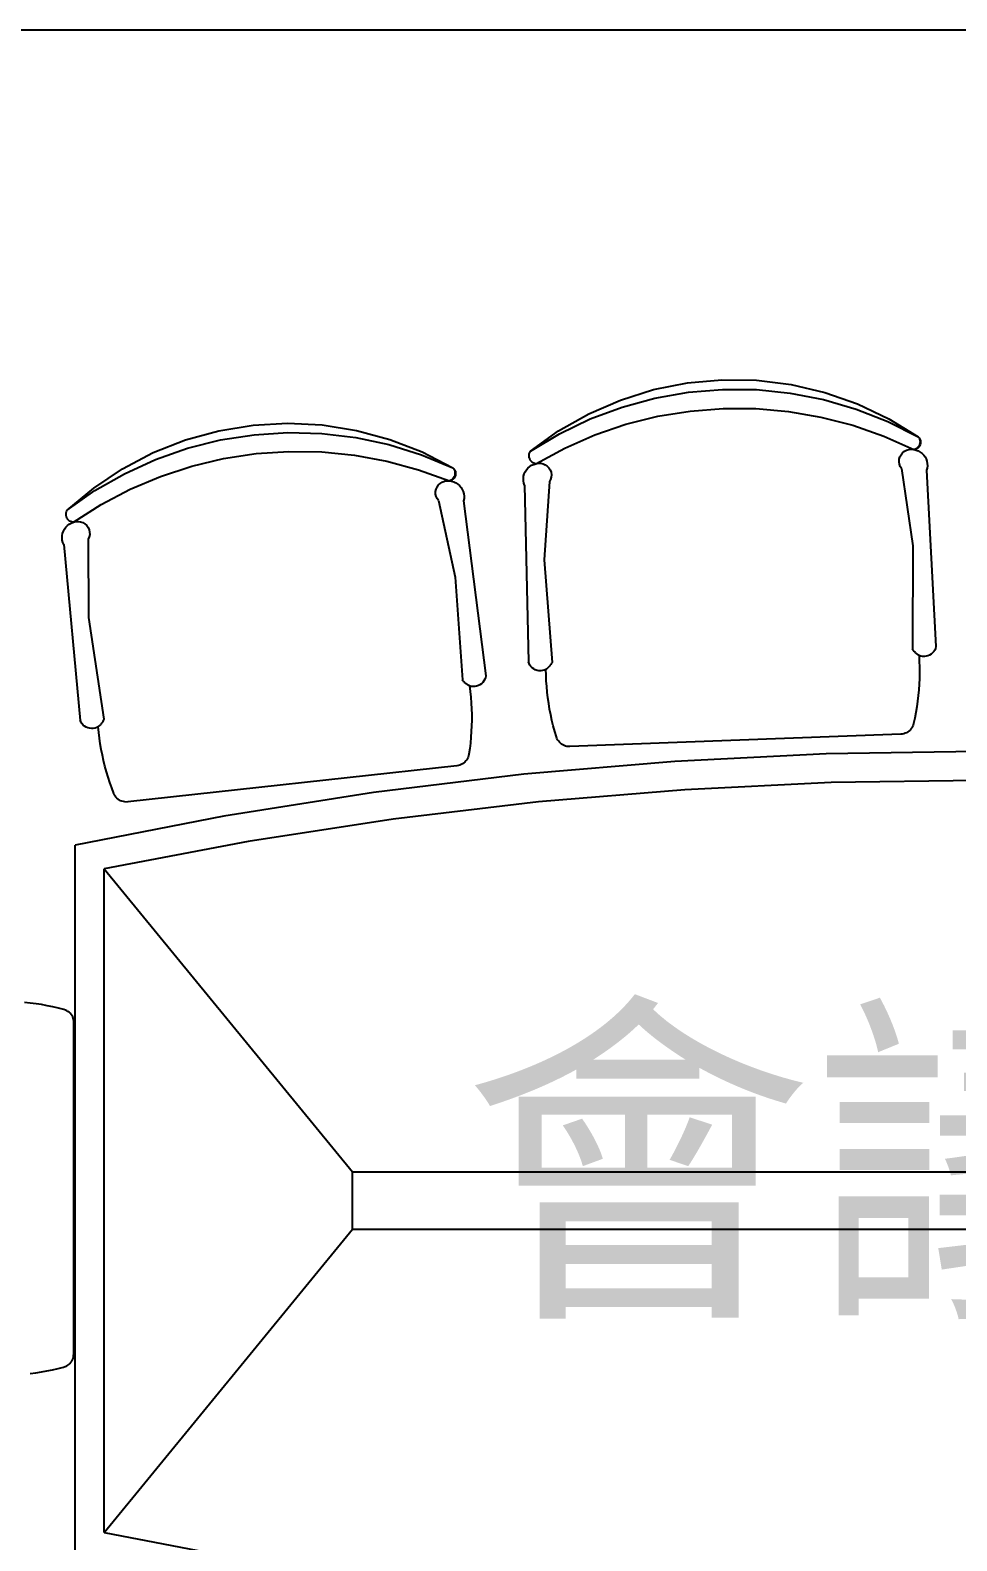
# Model space of a CAD drawing. Header units: centimetres. Extents: x 1966 to 8787, y 7398 to 12383.
# Drawn here: x 7915.2 to 8044.6, y 11451.6 to 11662.5 of the extents above; entities that cross this region are included whole.
import ezdxf

# ---------------------------------------------------------------- set-up
doc = ezdxf.new("R2010")
doc.units = ezdxf.units.CM
doc.styles.get("Standard").update_dxf_attribs({"font": 'arial.ttf', "height": 10})

# ---------------------------------------------------------------- blocks, each defined once
blk = doc.blocks.new('會議桌椅')
for p, q in [((-45.03, 109.22), (-40.28, 110.17)), ((-40.28, 110.17), (-35.46, 110.61)), ((-35.46, 110.61), (-30.63, 110.53)), ((-30.63, 110.53), (-25.82, 109.94)), ((-25.82, 109.94), (-21.11, 108.84)), ((-54.08, 105.84), (-49.64, 107.77)), ((-49.64, 107.77), (-45.03, 109.22)), ((-49.41, 106.79), (-44.83, 108.04)), ((-44.83, 108.04), (-40.15, 108.87)), ((-40.15, 108.87), (-35.41, 109.26)), ((-35.41, 109.26), (-30.66, 109.22)), ((-30.66, 109.22), (-25.94, 108.74)), ((-25.94, 108.74), (-21.27, 107.84)), ((-21.27, 107.84), (-16.71, 106.51)), ((-21.11, 108.84), (-16.54, 107.24)), ((-58.29, 103.45), (-54.08, 105.84)), ((-53.86, 105.13), (-49.41, 106.79)), ((-48.87, 104.38), (-44.42, 105.5)), ((-44.42, 105.5), (-39.89, 106.24)), ((-39.89, 106.24), (-35.31, 106.6)), ((-35.31, 106.6), (-30.73, 106.58)), ((-30.73, 106.58), (-26.16, 106.18)), ((-26.16, 106.18), (-21.64, 105.4)), ((-16.71, 106.51), (-12.29, 104.78)), ((-16.54, 107.24), (-12.17, 105.17)), ((-110.4, 102.2), (-105.74, 103.49)), ((-105.74, 103.49), (-100.96, 104.27)), ((-100.96, 104.27), (-96.13, 104.55)), ((-96.13, 104.55), (-91.3, 104.3)), ((-91.3, 104.3), (-86.52, 103.54)), ((-86.52, 103.54), (-81.85, 102.28)), ((-62.21, 100.62), (-58.29, 103.45)), ((-58.14, 103.07), (-53.86, 105.13)), ((-53.21, 102.9), (-48.87, 104.38)), ((-21.64, 105.4), (-17.2, 104.24)), ((-17.2, 104.24), (-12.87, 102.72)), ((-12.29, 104.78), (-8.05, 102.64)), ((-12.17, 105.17), (-8.05, 102.64)), ((-114.9, 100.43), (-110.4, 102.2)), ((-110.12, 101.04), (-105.51, 102.2)), ((-105.51, 102.2), (-100.82, 102.93)), ((-100.82, 102.93), (-96.08, 103.24)), ((-96.08, 103.24), (-91.33, 103.11)), ((-91.33, 103.11), (-86.61, 102.54)), ((-86.61, 102.54), (-81.97, 101.55)), ((-81.97, 101.55), (-77.43, 100.13)), ((-81.85, 102.28), (-77.34, 100.53)), ((-62.21, 100.62), (-58.14, 103.07)), ((-57.41, 101.07), (-53.21, 102.9)), ((-12.87, 102.72), (-8.68, 100.85)), ((-8.05, 101.24), (-8.18, 101.1)), ((-8.05, 102.64), (-7.94, 102.48)), ((-8.05, 102.64), (-7.91, 102.49)), ((-7.94, 101.4), (-8.05, 101.24)), ((-7.86, 101.35), (-7.98, 101.19)), ((-7.94, 102.48), (-7.86, 102.31)), ((-7.86, 101.57), (-7.94, 101.4)), ((-7.91, 102.49), (-7.81, 102.32)), ((-7.86, 102.31), (-7.81, 102.13)), ((-7.81, 101.75), (-7.86, 101.57)), ((-7.77, 101.54), (-7.86, 101.35)), ((-7.81, 102.32), (-7.74, 102.13)), ((-7.81, 102.13), (-7.8, 101.94)), ((-7.8, 101.94), (-7.81, 101.75)), ((-7.72, 101.73), (-7.77, 101.54)), ((-7.74, 102.13), (-7.71, 101.93)), ((-7.71, 101.93), (-7.72, 101.73)), ((-119.19, 98.18), (-114.9, 100.43)), ((-118.92, 97.48), (-114.6, 99.46)), ((-114.6, 99.46), (-110.12, 101.04)), ((-109.52, 98.53), (-105.06, 99.6)), ((-105.06, 99.6), (-100.53, 100.29)), ((-100.53, 100.29), (-95.95, 100.6)), ((-95.95, 100.6), (-91.36, 100.53)), ((-91.36, 100.53), (-86.8, 100.08)), ((-86.8, 100.08), (-82.28, 99.25)), ((-82.28, 99.25), (-77.86, 98.04)), ((-77.43, 100.13), (-73.04, 98.31)), ((-77.34, 100.53), (-73.04, 98.31)), ((-62.41, 100.1), (-62.37, 100.28)), ((-62.41, 99.91), (-62.41, 100.1)), ((-62.38, 99.72), (-62.41, 99.91)), ((-62.32, 99.54), (-62.38, 99.72)), ((-62.37, 100.28), (-62.31, 100.46)), ((-62.23, 99.38), (-62.32, 99.54)), ((-62.31, 100.46), (-62.21, 100.62)), ((-62.11, 99.23), (-62.23, 99.38)), ((-61.97, 99.1), (-62.11, 99.23)), ((-61.45, 98.88), (-57.41, 101.07)), ((-10.72, 99.16), (-10.69, 99.5)), ((-10.67, 98.83), (-10.72, 99.16)), ((-10.69, 99.5), (-10.6, 99.83)), ((-10.6, 99.83), (-10.45, 100.13)), ((-10.45, 100.13), (-10.24, 100.39)), ((-10.24, 100.39), (-9.98, 100.61)), ((-9.98, 100.61), (-9.68, 100.77)), ((-9.68, 100.77), (-9.35, 100.86)), ((-9.35, 100.86), (-9.01, 100.89)), ((-9.01, 100.89), (-8.68, 100.85)), ((-8.5, 100.9), (-8.68, 100.85)), ((-8.48, 100.88), (-8.68, 100.85)), ((-8.68, 100.85), (-8.36, 100.78)), ((-8.33, 100.99), (-8.5, 100.9)), ((-8.29, 100.95), (-8.48, 100.88)), ((-8.36, 100.78), (-8.06, 100.67)), ((-8.18, 101.1), (-8.33, 100.99)), ((-8.12, 101.06), (-8.29, 100.95)), ((-7.98, 101.19), (-8.12, 101.06)), ((-8.06, 100.67), (-7.78, 100.51)), ((-7.78, 100.51), (-7.52, 100.32)), ((-7.52, 100.32), (-7.29, 100.09)), ((-7.29, 100.09), (-7.1, 99.83)), ((-7.1, 99.83), (-6.95, 99.54)), ((-6.95, 99.54), (-6.84, 99.24)), ((-6.84, 99.24), (-6.78, 98.92)), ((-123.21, 95.49), (-119.19, 98.18)), ((-123.04, 95.12), (-118.92, 97.48)), ((-118.11, 95.31), (-113.88, 97.1)), ((-113.88, 97.1), (-109.52, 98.53)), ((-77.86, 98.04), (-73.54, 96.48)), ((-73.04, 98.31), (-72.93, 98.16)), ((-73.04, 98.31), (-72.9, 98.17)), ((-72.85, 97.07), (-72.94, 96.91)), ((-72.93, 98.16), (-72.84, 97.99)), ((-72.9, 98.17), (-72.78, 98)), ((-72.76, 97.04), (-72.87, 96.87)), ((-72.78, 97.25), (-72.85, 97.07)), ((-72.84, 97.99), (-72.78, 97.81)), ((-72.78, 98), (-72.7, 97.82)), ((-72.78, 97.81), (-72.75, 97.63)), ((-72.75, 97.44), (-72.78, 97.25)), ((-72.69, 97.23), (-72.76, 97.04)), ((-72.75, 97.63), (-72.75, 97.44)), ((-72.7, 97.82), (-72.66, 97.62)), ((-72.66, 97.42), (-72.69, 97.23)), ((-72.66, 97.62), (-72.66, 97.42)), ((-63.2, 96.82), (-63.16, 97.14)), ((-63.16, 97.14), (-63.08, 97.45)), ((-63.08, 97.45), (-62.95, 97.75)), ((-62.95, 97.75), (-62.78, 98.02)), ((-62.78, 98.02), (-62.57, 98.27)), ((-62.57, 98.27), (-62.32, 98.48)), ((-62.32, 98.48), (-62.05, 98.66)), ((-62.05, 98.66), (-61.76, 98.79)), ((-61.81, 99), (-61.97, 99.1)), ((-61.63, 98.93), (-61.81, 99)), ((-61.76, 98.79), (-61.45, 98.88)), ((-61.45, 98.88), (-61.63, 98.93)), ((-61.45, 98.88), (-61.12, 98.95)), ((-61.12, 98.95), (-60.78, 98.95)), ((-60.78, 98.95), (-60.45, 98.88)), ((-60.45, 98.88), (-60.14, 98.74)), ((-60.14, 98.74), (-59.86, 98.55)), ((-59.86, 98.55), (-59.63, 98.3)), ((-59.63, 98.3), (-59.46, 98.01)), ((-59.46, 98.01), (-59.34, 97.69)), ((-59.31, 97.02), (-59.4, 96.69)), ((-59.34, 97.69), (-59.29, 97.35)), ((-59.29, 97.35), (-59.31, 97.02)), ((-10.56, 98.51), (-10.67, 98.83)), ((-10.38, 98.22), (-10.56, 98.51)), ((-10.38, 98.22), (-8.81, 87.4)), ((-6.8, 98.27), (-6.88, 97.96)), ((-6.88, 97.96), (-5.57, 73.34)), ((-6.77, 98.6), (-6.8, 98.27)), ((-6.78, 98.92), (-6.77, 98.6)), ((-126.92, 92.39), (-123.21, 95.49)), ((-126.92, 92.39), (-123.04, 95.12)), ((-122.17, 93.17), (-118.11, 95.31)), ((-75.46, 94.99), (-75.39, 95.32)), ((-75.45, 94.65), (-75.46, 94.99)), ((-75.39, 95.32), (-75.26, 95.63)), ((-75.26, 95.63), (-75.07, 95.91)), ((-75.07, 95.91), (-74.82, 96.14)), ((-74.82, 96.14), (-74.53, 96.32)), ((-74.53, 96.32), (-74.22, 96.44)), ((-74.22, 96.44), (-73.88, 96.49)), ((-73.88, 96.49), (-73.54, 96.48)), ((-73.37, 96.54), (-73.54, 96.48)), ((-73.35, 96.52), (-73.54, 96.48)), ((-73.54, 96.48), (-73.22, 96.43)), ((-73.21, 96.64), (-73.37, 96.54)), ((-73.17, 96.61), (-73.35, 96.52)), ((-73.22, 96.43), (-72.91, 96.34)), ((-73.06, 96.76), (-73.21, 96.64)), ((-73, 96.72), (-73.17, 96.61)), ((-72.94, 96.91), (-73.06, 96.76)), ((-72.87, 96.87), (-73, 96.72)), ((-72.91, 96.34), (-72.62, 96.21)), ((-72.62, 96.21), (-72.35, 96.03)), ((-72.35, 96.03), (-72.11, 95.82)), ((-72.11, 95.82), (-71.9, 95.57)), ((-71.9, 95.57), (-71.73, 95.3)), ((-71.73, 95.3), (-71.6, 95)), ((-71.6, 95), (-71.51, 94.69)), ((-63.19, 96.5), (-63.2, 96.82)), ((-63.13, 96.18), (-63.19, 96.5)), ((-63.03, 95.87), (-63.13, 96.18)), ((-63.03, 95.87), (-62.5, 71.22)), ((-59.56, 96.39), (-60.31, 85.48)), ((-59.4, 96.69), (-59.56, 96.39)), ((-126.04, 90.71), (-122.17, 93.17)), ((-75.38, 94.32), (-75.45, 94.65)), ((-75.25, 94.01), (-75.38, 94.32)), ((-75.05, 93.73), (-75.25, 94.01)), ((-75.05, 93.73), (-72.71, 83.05)), ((-71.48, 94.04), (-71.54, 93.72)), ((-71.54, 93.72), (-68.46, 69.26)), ((-71.51, 94.69), (-71.48, 94.37)), ((-71.48, 94.37), (-71.48, 94.04)), ((-127.08, 91.85), (-127.06, 92.03)), ((-127.07, 91.66), (-127.08, 91.85)), ((-127.02, 91.47), (-127.07, 91.66)), ((-127.06, 92.03), (-127.01, 92.22)), ((-126.95, 91.3), (-127.02, 91.47)), ((-127.01, 92.22), (-126.92, 92.39)), ((-126.85, 91.14), (-126.95, 91.3)), ((-126.72, 91), (-126.85, 91.14)), ((-126.57, 90.88), (-126.72, 91)), ((-126.4, 90.8), (-126.57, 90.88)), ((-126.22, 90.74), (-126.4, 90.8)), ((-126.34, 90.59), (-126.04, 90.71)), ((-126.04, 90.71), (-126.22, 90.74)), ((-126.04, 90.71), (-125.71, 90.8)), ((-125.71, 90.8), (-125.37, 90.82)), ((-125.37, 90.82), (-125.04, 90.77)), ((-125.04, 90.77), (-124.72, 90.66)), ((-127.63, 88.52), (-127.62, 88.84)), ((-127.62, 88.84), (-127.55, 89.16)), ((-127.55, 89.16), (-127.45, 89.47)), ((-127.45, 89.47), (-127.3, 89.75)), ((-127.3, 89.75), (-127.11, 90.01)), ((-127.11, 90.01), (-126.88, 90.24)), ((-126.88, 90.24), (-126.62, 90.44)), ((-126.62, 90.44), (-126.34, 90.59)), ((-124.72, 90.66), (-124.43, 90.48)), ((-124.43, 90.48), (-124.18, 90.25)), ((-124.18, 90.25), (-123.98, 89.98)), ((-123.98, 89.98), (-123.85, 89.67)), ((-123.84, 88.67), (-123.97, 88.35)), ((-123.85, 89.67), (-123.78, 89.34)), ((-123.77, 89), (-123.84, 88.67)), ((-123.78, 89.34), (-123.77, 89)), ((-127.6, 88.2), (-127.63, 88.52)), ((-127.52, 87.89), (-127.6, 88.2)), ((-127.39, 87.59), (-127.52, 87.89)), ((-127.39, 87.59), (-125.09, 63.04)), ((-123.97, 88.35), (-123.94, 77.42)), ((-8.81, 87.4), (-8.86, 73.02)), ((-60.31, 85.48), (-59.2, 71.15)), ((-72.71, 83.05), (-71.72, 68.71)), ((-123.94, 77.42), (-121.79, 63.21)), ((-8.8, 72.93), (-8.86, 73.02)), ((-8.74, 72.84), (-8.8, 72.93)), ((-8.67, 72.75), (-8.74, 72.84)), ((-8.6, 72.67), (-8.67, 72.75)), ((-8.53, 72.59), (-8.6, 72.67)), ((-8.45, 72.51), (-8.53, 72.59)), ((-8.38, 72.43), (-8.45, 72.51)), ((-8.29, 72.36), (-8.38, 72.43)), ((-8.21, 72.29), (-8.29, 72.36)), ((-8.12, 72.22), (-8.21, 72.29)), ((-8.03, 72.16), (-8.12, 72.22)), ((-7.94, 72.1), (-8.03, 72.16)), ((-7.94, 72.1), (-7.9, 71.3)), ((-7.7, 72.02), (-7.94, 72.1)), ((-7.45, 71.97), (-7.7, 72.02)), ((-7.19, 71.96), (-7.45, 71.97)), ((-6.94, 71.99), (-7.19, 71.96)), ((-6.7, 72.06), (-6.94, 71.99)), ((-6.46, 72.16), (-6.7, 72.06)), ((-6.25, 72.29), (-6.46, 72.16)), ((-6.05, 72.46), (-6.25, 72.29)), ((-5.89, 72.65), (-6.05, 72.46)), ((-5.75, 72.86), (-5.89, 72.65)), ((-5.64, 73.1), (-5.75, 72.86)), ((-5.57, 73.34), (-5.64, 73.1)), ((-62.41, 70.98), (-62.5, 71.22)), ((-62.29, 70.76), (-62.41, 70.98)), ((-62.14, 70.56), (-62.29, 70.76)), ((-61.96, 70.38), (-62.14, 70.56)), ((-61.75, 70.23), (-61.96, 70.38)), ((-61.53, 70.11), (-61.75, 70.23)), ((-61.29, 70.03), (-61.53, 70.11)), ((-61.04, 69.98), (-61.29, 70.03)), ((-60.78, 69.97), (-61.04, 69.98)), ((-60.53, 70), (-60.78, 69.97)), ((-60.28, 70.06), (-60.53, 70)), ((-60.05, 70.16), (-60.28, 70.06)), ((-59.96, 70.22), (-60.05, 70.16)), ((-60.03, 69.36), (-60.05, 70.16)), ((-59.88, 70.29), (-59.96, 70.22)), ((-59.8, 70.37), (-59.88, 70.29)), ((-59.72, 70.44), (-59.8, 70.37)), ((-59.64, 70.52), (-59.72, 70.44)), ((-59.57, 70.6), (-59.64, 70.52)), ((-59.5, 70.69), (-59.57, 70.6)), ((-59.43, 70.78), (-59.5, 70.69)), ((-59.37, 70.87), (-59.43, 70.78)), ((-59.31, 70.96), (-59.37, 70.87)), ((-59.25, 71.05), (-59.31, 70.96)), ((-59.2, 71.15), (-59.25, 71.05)), ((-7.9, 71.3), (-7.87, 70.5)), ((-7.87, 69.71), (-7.88, 68.91)), ((-7.87, 70.5), (-7.87, 69.71)), ((-71.65, 68.62), (-71.72, 68.71)), ((-71.58, 68.54), (-71.65, 68.62)), ((-71.51, 68.45), (-71.58, 68.54)), ((-71.44, 68.37), (-71.51, 68.45)), ((-71.36, 68.3), (-71.44, 68.37)), ((-71.28, 68.22), (-71.36, 68.3)), ((-71.19, 68.15), (-71.28, 68.22)), ((-71.1, 68.09), (-71.19, 68.15)), ((-71.01, 68.02), (-71.1, 68.09)), ((-70.92, 67.96), (-71.01, 68.02)), ((-70.83, 67.91), (-70.92, 67.96)), ((-70.73, 67.85), (-70.83, 67.91)), ((-70.73, 67.85), (-70.63, 67.06)), ((-70.49, 67.79), (-70.73, 67.85)), ((-70.23, 67.76), (-70.49, 67.79)), ((-69.98, 67.77), (-70.23, 67.76)), ((-69.73, 67.82), (-69.98, 67.77)), ((-69.49, 67.9), (-69.73, 67.82)), ((-69.26, 68.02), (-69.49, 67.9)), ((-69.06, 68.17), (-69.26, 68.02)), ((-68.88, 68.35), (-69.06, 68.17)), ((-68.72, 68.55), (-68.88, 68.35)), ((-68.6, 68.78), (-68.72, 68.55)), ((-68.51, 69.01), (-68.6, 68.78)), ((-68.46, 69.26), (-68.51, 69.01)), ((-60, 68.56), (-60.03, 69.36)), ((-59.94, 67.77), (-60, 68.56)), ((-59.87, 66.97), (-59.94, 67.77)), ((-7.92, 68.11), (-7.97, 67.31)), ((-7.88, 68.91), (-7.92, 68.11)), ((-70.63, 67.06), (-70.55, 66.27)), ((-70.55, 66.27), (-70.49, 65.47)), ((-70.49, 65.47), (-70.45, 64.67)), ((-59.77, 66.18), (-59.87, 66.97)), ((-59.66, 65.39), (-59.77, 66.18)), ((-59.53, 64.6), (-59.66, 65.39)), ((-8.14, 65.73), (-8.25, 64.94)), ((-8.05, 66.52), (-8.14, 65.73)), ((-7.97, 67.31), (-8.05, 66.52)), ((-70.45, 64.67), (-70.42, 63.88)), ((-70.42, 63.88), (-70.42, 63.08)), ((-59.38, 63.82), (-59.53, 64.6)), ((-59.21, 63.04), (-59.38, 63.82)), ((-8.53, 63.37), (-8.7, 62.59)), ((-8.38, 64.15), (-8.53, 63.37)), ((-8.25, 64.94), (-8.38, 64.15)), ((-124.98, 62.81), (-125.09, 63.04)), ((-124.85, 62.59), (-124.98, 62.81)), ((-124.68, 62.4), (-124.85, 62.59)), ((-124.49, 62.24), (-124.68, 62.4)), ((-124.27, 62.1), (-124.49, 62.24)), ((-124.04, 62), (-124.27, 62.1)), ((-123.79, 61.94), (-124.04, 62)), ((-123.54, 61.91), (-123.79, 61.94)), ((-123.28, 61.91), (-123.54, 61.91)), ((-123.03, 61.96), (-123.28, 61.91)), ((-122.79, 62.04), (-123.03, 61.96)), ((-122.57, 62.16), (-122.79, 62.04)), ((-122.48, 62.23), (-122.57, 62.16)), ((-122.49, 61.36), (-122.57, 62.16)), ((-122.4, 60.57), (-122.49, 61.36)), ((-122.4, 62.3), (-122.48, 62.23)), ((-122.33, 62.38), (-122.4, 62.3)), ((-122.25, 62.47), (-122.33, 62.38)), ((-122.18, 62.55), (-122.25, 62.47)), ((-122.12, 62.64), (-122.18, 62.55)), ((-122.05, 62.73), (-122.12, 62.64)), ((-121.99, 62.82), (-122.05, 62.73)), ((-121.94, 62.91), (-121.99, 62.82)), ((-121.88, 63.01), (-121.94, 62.91)), ((-121.83, 63.11), (-121.88, 63.01)), ((-121.79, 63.21), (-121.83, 63.11)), ((-70.47, 61.48), (-70.53, 60.69)), ((-70.44, 62.28), (-70.47, 61.48)), ((-70.42, 63.08), (-70.44, 62.28)), ((-59.02, 62.27), (-59.21, 63.04)), ((-58.81, 61.5), (-59.02, 62.27)), ((-58.58, 60.73), (-58.81, 61.5)), ((-10.08, 61.18), (-10.28, 61.13)), ((-9.88, 61.24), (-10.08, 61.18)), ((-9.69, 61.32), (-9.88, 61.24)), ((-9.51, 61.43), (-9.69, 61.32)), ((-9.34, 61.55), (-9.51, 61.43)), ((-9.19, 61.69), (-9.34, 61.55)), ((-9.06, 61.85), (-9.19, 61.69)), ((-8.94, 62.02), (-9.06, 61.85)), ((-8.84, 62.2), (-8.94, 62.02)), ((-8.76, 62.39), (-8.84, 62.2)), ((-8.7, 62.59), (-8.76, 62.39)), ((-122.29, 59.78), (-122.4, 60.57)), ((-122.15, 58.99), (-122.29, 59.78)), ((-70.69, 59.1), (-70.81, 58.31)), ((-70.6, 59.89), (-70.69, 59.1)), ((-70.53, 60.69), (-70.6, 59.89)), ((-58.51, 60.54), (-58.58, 60.73)), ((-58.42, 60.35), (-58.51, 60.54)), ((-58.3, 60.18), (-58.42, 60.35)), ((-58.17, 60.02), (-58.3, 60.18)), ((-58.03, 59.87), (-58.17, 60.02)), ((-57.86, 59.74), (-58.03, 59.87)), ((-57.69, 59.63), (-57.86, 59.74)), ((-57.5, 59.54), (-57.69, 59.63)), ((-57.31, 59.47), (-57.5, 59.54)), ((-57.11, 59.42), (-57.31, 59.47)), ((-56.9, 59.4), (-57.11, 59.42)), ((-56.7, 59.4), (-56.9, 59.4)), ((-10.48, 61.12), (-56.7, 59.4)), ((-10.28, 61.13), (-10.48, 61.12)), ((-122, 58.21), (-122.15, 58.99)), ((-121.83, 57.43), (-122, 58.21)), ((-121.65, 56.65), (-121.83, 57.43)), ((-71.7, 56.98), (-71.88, 56.88)), ((-71.53, 57.1), (-71.7, 56.98)), ((-71.37, 57.23), (-71.53, 57.1)), ((-71.23, 57.38), (-71.37, 57.23)), ((-71.11, 57.55), (-71.23, 57.38)), ((-71, 57.72), (-71.11, 57.55)), ((-70.92, 57.91), (-71, 57.72)), ((-70.85, 58.11), (-70.92, 57.91)), ((-70.81, 58.31), (-70.85, 58.11)), ((-42.05, 57.33), (-63.13, 55.52)), ((-20.91, 58.39), (-42.05, 57.33)), ((0.24, 58.7), (-20.91, 58.39)), ((-121.44, 55.88), (-121.65, 56.65)), ((-121.21, 55.12), (-121.44, 55.88)), ((-120.97, 54.36), (-121.21, 55.12)), ((-72.48, 56.71), (-118.44, 51.66)), ((-63.13, 55.52), (-84.13, 52.96)), ((-72.27, 56.75), (-72.48, 56.71)), ((-72.07, 56.8), (-72.27, 56.75)), ((-71.88, 56.88), (-72.07, 56.8)), ((-120.7, 53.61), (-120.97, 54.36)), ((-120.42, 52.86), (-120.7, 53.61)), ((-120.33, 52.67), (-120.42, 52.86)), ((-84.13, 52.96), (-105.03, 49.66)), ((-40.67, 53.36), (-61.08, 51.66)), ((-20.23, 54.36), (-40.67, 53.36)), ((0.24, 54.65), (-20.23, 54.36)), ((-120.23, 52.49), (-120.33, 52.67)), ((-120.1, 52.33), (-120.23, 52.49)), ((-119.96, 52.18), (-120.1, 52.33)), ((-119.81, 52.04), (-119.96, 52.18)), ((-119.63, 51.93), (-119.81, 52.04)), ((-119.45, 51.83), (-119.63, 51.93)), ((-119.26, 51.75), (-119.45, 51.83)), ((-119.06, 51.7), (-119.26, 51.75)), ((-118.86, 51.66), (-119.06, 51.7)), ((-118.65, 51.65), (-118.86, 51.66)), ((-118.44, 51.66), (-118.65, 51.65)), ((-61.08, 51.66), (-81.4, 49.25)), ((-105.03, 49.66), (-125.8, 45.61)), ((-81.4, 49.25), (-101.64, 46.14)), ((-125.8, -53.6), (-125.8, 45.61)), ((-101.64, 46.14), (-121.75, 42.32)), ((-121.75, -50.32), (-121.75, 42.32)), ((-121.75, 42.32), (-87.08, 0)), ((-132.07, 23.58), (-132.86, 23.67)), ((-131.27, 23.48), (-132.07, 23.58)), ((-130.49, 23.36), (-131.27, 23.48)), ((-129.7, 23.21), (-130.49, 23.36)), ((-128.92, 23.05), (-129.7, 23.21)), ((-128.14, 22.87), (-128.92, 23.05)), ((-127.37, 22.67), (-128.14, 22.87)), ((-127.17, 22.61), (-127.37, 22.67)), ((-126.98, 22.52), (-127.17, 22.61)), ((-126.81, 22.42), (-126.98, 22.52)), ((-126.64, 22.29), (-126.81, 22.42)), ((-126.49, 22.15), (-126.64, 22.29)), ((-126.36, 21.99), (-126.49, 22.15)), ((-126.24, 21.82), (-126.36, 21.99)), ((-126.14, 21.64), (-126.24, 21.82)), ((-126.07, 21.45), (-126.14, 21.64)), ((-126.01, 21.25), (-126.07, 21.45)), ((-125.98, 21.04), (-126.01, 21.25)), ((-126, -25.41), (-125.97, 20.84)), ((-125.97, 20.84), (-125.98, 21.04)), ((-87.08, 0), (87.08, 0)), ((-87.08, -8), (-87.08, 0)), ((-121.75, -50.32), (-87.08, -8)), ((-87.08, -8), (87.08, -8)), ((-128.18, -27.44), (-127.41, -27.24)), ((-127.41, -27.24), (-127.21, -27.17)), ((-127.21, -27.17), (-127.02, -27.09)), ((-127.02, -27.09), (-126.84, -26.98)), ((-126.84, -26.98), (-126.68, -26.86)), ((-126.68, -26.86), (-126.53, -26.72)), ((-126.53, -26.72), (-126.39, -26.56)), ((-126.39, -26.56), (-126.28, -26.39)), ((-126.28, -26.39), (-126.18, -26.21)), ((-126.18, -26.21), (-126.1, -26.02)), ((-126.1, -26.02), (-126.05, -25.82)), ((-126.05, -25.82), (-126.01, -25.61)), ((-126.01, -25.61), (-126, -25.41)), ((-132.1, -28.14), (-131.31, -28.04)), ((-131.31, -28.04), (-130.52, -27.92)), ((-130.52, -27.92), (-129.74, -27.78)), ((-129.74, -27.78), (-128.96, -27.62)), ((-128.96, -27.62), (-128.18, -27.44)), ((-121.75, -50.32), (-101.65, -54.2))]:
    blk.add_line(p, q)

msp = doc.modelspace()

# ---------------------------------------------------------------- linework, layer by layer
msp.add_line((8094.96, 11662.49), (7879.51, 11662.49))

# ---------------------------------------------------------------- block references
msp.add_blockref('會議桌椅', (8047.3, 11503.09))

# ---------------------------------------------------------------- texts
msp.add_text('會議室', height=36).set_placement((7975.46, 11486.47))

doc.saveas('drawing.dxf')
